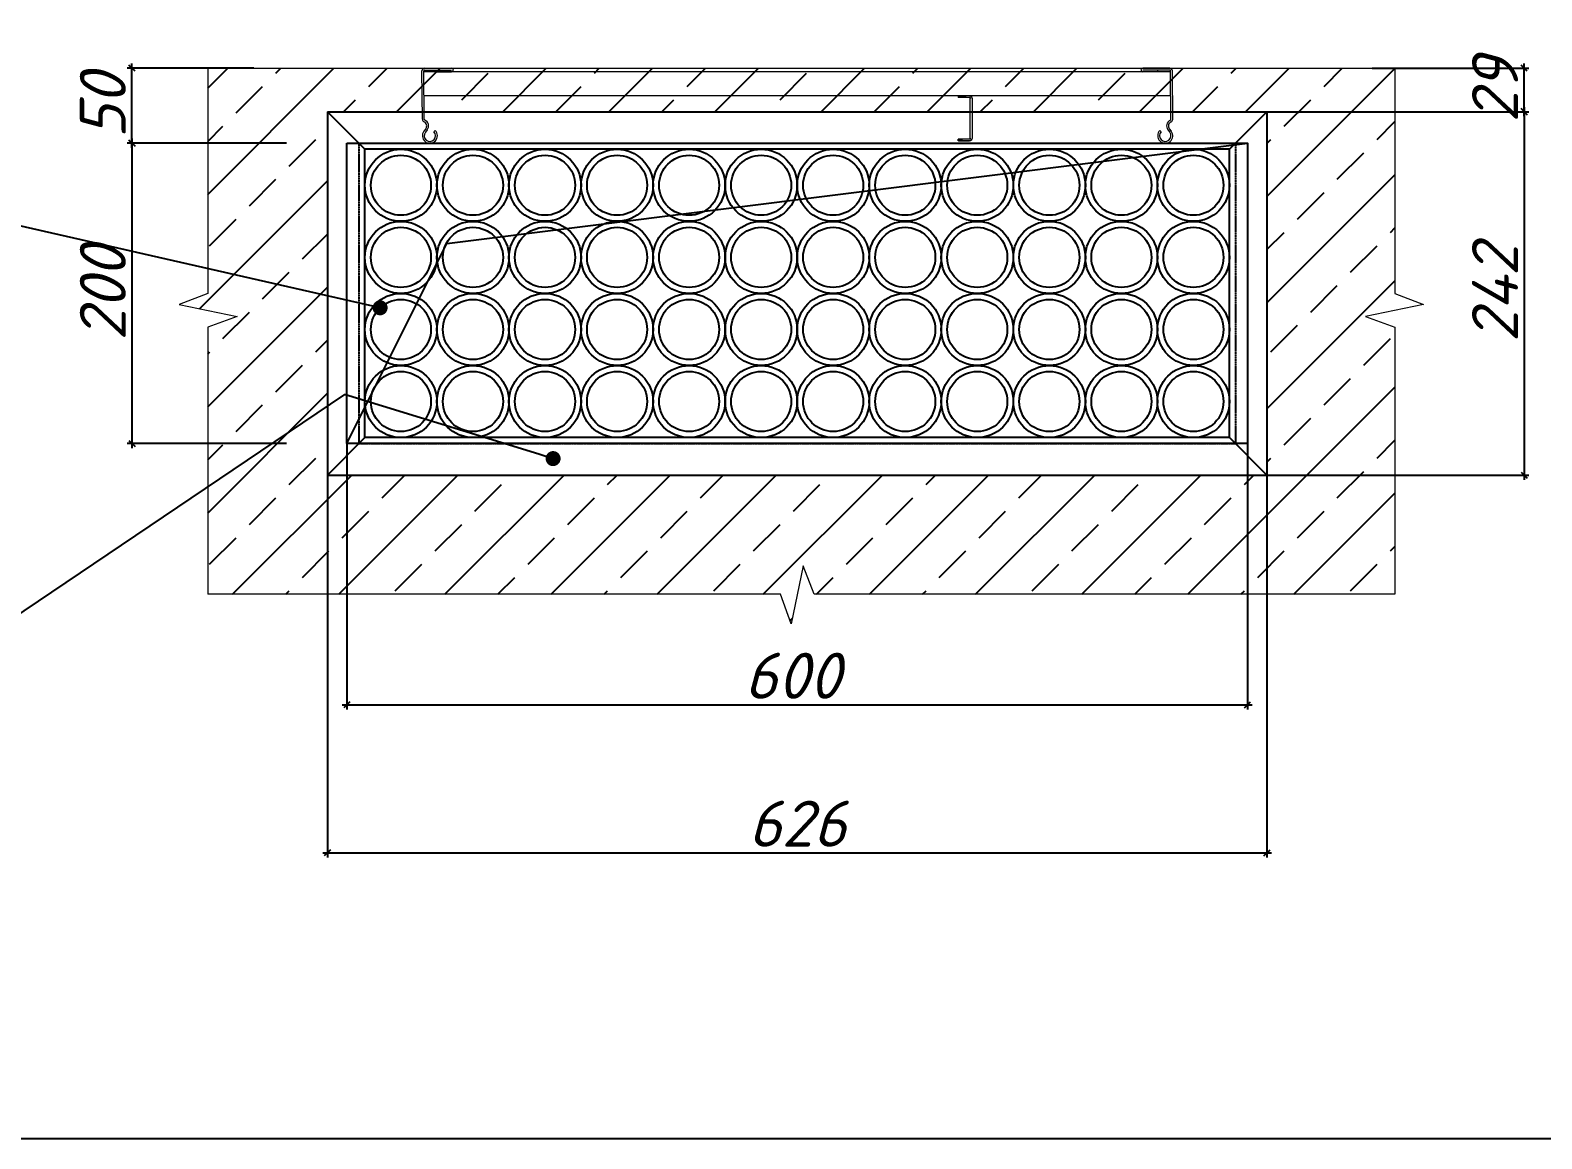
# Model space of a CAD drawing. Header units: millimetres. Extents: x -42533 to 645315, y 3457 to 82611.
# Drawn here: x 174981 to 179909, y 5128 to 8740 of the extents above; entities that cross this region are included whole.
import ezdxf
from ezdxf import colors
from ezdxf.entities.mleader import LeaderData, LeaderLine
from ezdxf.math import Vec2, Vec3

# ---------------------------------------------------------------- set-up
doc = ezdxf.new("R2010")
doc.units = ezdxf.units.MM
doc.linetypes.add('ШТРИХОВАЯ', pattern=[0.75, 0.5, -0.25])
for name, color, linetype in [('PDF _Геометрия', 7, 'Continuous'), ('Обрамление гильз', 5, 'Continuous'), ('ЭОМ_Лотки рабочие', 5, 'Continuous')]:
    doc.layers.add(name, color=color, linetype=linetype)
doc.layers.add('ЭМ_кабеленесущие конструкции', color=7, linetype='Continuous', lineweight=15)
doc.layers.add('ЭОМ_Освещение рабочее', color=7, linetype='Continuous', lineweight=9, true_color=0x312af4)
doc.styles.add('ISOCPEUR', font='isocpeur.ttf', dxfattribs={"width": 0.85, "height": 275})
doc.styles.add('MYSTYLE', font='isocpeur.ttf', dxfattribs={"oblique": 15})
doc.dimstyles.new('1', dxfattribs={"dimtxt": 35, "dimasz": 20, "dimexe": 15, "dimexo": 0.625, "dimgap": 20, "dimtad": 1, "dimdec": 0, "dimtxsty": 'MYSTYLE', "dimblk": 'OBLIQUE', "dimcen": 0, "dimdle": 15, "dimadec": 0, "dimazin": 0, "dimtfac": 1, "dimtdec": 0, "dimtmove": 0, "dimatfit": 3, "dimldrblk": 'OBLIQUE', "dimfxl": 1, "dimarcsym": 0})

# ---------------------------------------------------------------- blocks, each defined once
blk = doc.blocks.new('_Oblique')
at = {"color": 0, "linetype": 'ByBlock', "lineweight": -2}
blk.add_line((-0.5, -0.5), (0.5, 0.5), dxfattribs=at)
blk = doc.blocks.new('*D485')
at = {"color": 0, "lineweight": -2, "transparency": 16777216}
for p, q in [((179851.1, 8459.1), (179851.1, 8631)), ((179355.7, 8616), (179866.1, 8616)), ((179209.2, 8474.1), (179866.1, 8474.1))]:
    blk.add_line(p, q, dxfattribs=at)
at = {"layer": 'Defpoints', "color": 0, "transparency": 16777216}
for p in [(179355.1, 8616), (179851.1, 8616), (179208.6, 8474.1)]:
    blk.add_point(p, dxfattribs=at)
at = {"color": 0, "lineweight": -2, "transparency": 16777216, "xscale": 20, "yscale": 20, "zscale": 20}
for p, rotation in [((179851.1, 8616), 90), ((179851.1, 8474.1), 270)]:
    blk.add_blockref('_Oblique', p, dxfattribs=dict(at, rotation=rotation))
at = {"color": 0, "transparency": 16777216, "insert": (179756.1, 8545.1), "char_height": 150, "attachment_point": 5, "rotation": 90, "style": 'MYSTYLE'}
blk.add_mtext('29', dxfattribs=at)
blk = doc.blocks.new('*D486')
at = {"color": 0, "lineweight": -2, "transparency": 16777216}
for p, q in [((179851.1, 8489.1), (179851.1, 7275.1)), ((179013.5, 8474.1), (179866.1, 8474.1)), ((179013.5, 7290.1), (179866.1, 7290.1))]:
    blk.add_line(p, q, dxfattribs=at)
at = {"layer": 'Defpoints', "color": 0, "transparency": 16777216}
for p in [(179012.9, 8474.1), (179012.9, 7290.1), (179851.1, 7290.1)]:
    blk.add_point(p, dxfattribs=at)
at = {"color": 0, "lineweight": -2, "transparency": 16777216, "xscale": 20, "yscale": 20, "zscale": 20}
for p, rotation in [((179851.1, 8474.1), 90), ((179851.1, 7290.1), 270)]:
    blk.add_blockref('_Oblique', p, dxfattribs=dict(at, rotation=rotation))
at = {"color": 0, "transparency": 16777216, "insert": (179756.1, 7882.1), "char_height": 150, "attachment_point": 5, "rotation": 90, "style": 'MYSTYLE'}
blk.add_mtext('242', dxfattribs=at)
blk = doc.blocks.new('*D487')
at = {"color": 0, "lineweight": -2, "transparency": 16777216}
for p, q in [((176013.7, 7392.2), (176013.7, 6526.5)), ((178949.3, 7392.2), (178949.3, 6526.5)), ((175998.7, 6541.5), (178964.3, 6541.5))]:
    blk.add_line(p, q, dxfattribs=at)
at = {"layer": 'Defpoints', "color": 0, "transparency": 16777216}
for p in [(176013.7, 7392.8), (178949.3, 7392.8), (178949.3, 6541.5)]:
    blk.add_point(p, dxfattribs=at)
at = {"color": 0, "lineweight": -2, "transparency": 16777216, "xscale": 20, "yscale": 20, "zscale": 20, "rotation": 180}
blk.add_blockref('_Oblique', (176013.7, 6541.5), dxfattribs=at)
at = {"color": 0, "lineweight": -2, "transparency": 16777216, "xscale": 20, "yscale": 20, "zscale": 20}
blk.add_blockref('_Oblique', (178949.3, 6541.5), dxfattribs=at)
at = {"color": 0, "transparency": 16777216, "insert": (177465.6, 6636.5), "char_height": 150, "attachment_point": 5, "style": 'MYSTYLE'}
blk.add_mtext('600', dxfattribs=at)
blk = doc.blocks.new('*D488')
at = {"color": 0, "lineweight": -2, "transparency": 16777216}
for p, q in [((175950.1, 7289.5), (175950.1, 6044.5)), ((179012.9, 7289.5), (179012.9, 6044.5)), ((175935.1, 6059.5), (179027.9, 6059.5))]:
    blk.add_line(p, q, dxfattribs=at)
at = {"layer": 'Defpoints', "color": 0, "transparency": 16777216}
for p in [(175950.1, 7290.1), (179012.9, 7290.1), (179012.9, 6059.5)]:
    blk.add_point(p, dxfattribs=at)
at = {"color": 0, "lineweight": -2, "transparency": 16777216, "xscale": 20, "yscale": 20, "zscale": 20, "rotation": 180}
blk.add_blockref('_Oblique', (175950.1, 6059.5), dxfattribs=at)
at = {"color": 0, "lineweight": -2, "transparency": 16777216, "xscale": 20, "yscale": 20, "zscale": 20}
blk.add_blockref('_Oblique', (179012.9, 6059.5), dxfattribs=at)
at = {"color": 0, "transparency": 16777216, "insert": (177481.5, 6154.5), "char_height": 150, "attachment_point": 5, "style": 'MYSTYLE'}
blk.add_mtext('626', dxfattribs=at)
blk = doc.blocks.new('_Dot')
at = {"color": 0, "linetype": 'ByBlock', "lineweight": -2}
blk.add_line((-0.5, 0), (-1, 0), dxfattribs=at)
at = {"color": 0, "linetype": 'ByBlock', "const_width": 0.5}
blk.add_lwpolyline([(-0.25, 0, 1), (0.25, 0, 1)], format="xyb", close=True, dxfattribs=at)
blk = doc.blocks.new('*D489')
at = {"color": 0, "lineweight": -2, "transparency": 16777216}
for p, q in [((175313, 8356.4), (175313, 8631)), ((175710.2, 8616), (175298, 8616)), ((175646.6, 8371.4), (175298, 8371.4))]:
    blk.add_line(p, q, dxfattribs=at)
at = {"layer": 'Defpoints', "color": 0, "transparency": 16777216}
for p in [(175313, 8616), (175710.8, 8616), (175647.2, 8371.4)]:
    blk.add_point(p, dxfattribs=at)
at = {"color": 0, "lineweight": -2, "transparency": 16777216, "xscale": 20, "yscale": 20, "zscale": 20}
for p, rotation in [((175313, 8616), 90), ((175313, 8371.4), 270)]:
    blk.add_blockref('_Oblique', p, dxfattribs=dict(at, rotation=rotation))
at = {"color": 0, "transparency": 16777216, "insert": (175218, 8493.7), "char_height": 150, "attachment_point": 5, "rotation": 90, "style": 'MYSTYLE'}
blk.add_mtext('50', dxfattribs=at)
blk = doc.blocks.new('*D490')
at = {"color": 0, "lineweight": -2, "transparency": 16777216}
for p, q in [((175313, 8386.4), (175313, 7377.8)), ((175817.3, 8371.4), (175298, 8371.4)), ((175817.3, 7392.8), (175298, 7392.8))]:
    blk.add_line(p, q, dxfattribs=at)
at = {"layer": 'Defpoints', "color": 0, "transparency": 16777216}
for p in [(175818, 8371.4), (175313, 7392.8), (175818, 7392.8)]:
    blk.add_point(p, dxfattribs=at)
at = {"color": 0, "lineweight": -2, "transparency": 16777216, "xscale": 20, "yscale": 20, "zscale": 20}
for p, rotation in [((175313, 8371.4), 90), ((175313, 7392.8), 270)]:
    blk.add_blockref('_Oblique', p, dxfattribs=dict(at, rotation=rotation))
at = {"color": 0, "transparency": 16777216, "insert": (175218, 7882.1), "char_height": 150, "attachment_point": 5, "rotation": 90, "style": 'MYSTYLE'}
blk.add_mtext('200', dxfattribs=at)
blk = doc.blocks.new('*U404')
at = {"color": 0, "linetype": 'ByBlock', "lineweight": -2}
for p, q in [((-247, 38.7), (-248.2, 40.3)), ((-250.2, 31.7), (-250, -0.6)), ((-247.9, 37.9), (-249.2, 39.6)), ((-249, 31.7), (-248.8, -0.6)), ((-241.7, 39.1), (-242.5, 39.9)), ((241.2, 39), (242, 39.9)), ((246.5, 38.6), (247.7, 40.2)), ((247.4, 37.9), (248.7, 39.5)), ((248.5, 31.6), (248.8, -0.6)), ((249.7, 31.6), (250, -0.6)), ((-248.8, 16), (248.8, 15.9)), ((-248.8, 0), (248.8, 0)), ((-240, 0), (-230.2, 0)), ((-240, -1.2), (-240, 0)), ((-248.2, -1.2), (-230.2, -1.2)), ((-248.2, -2.4), (-230.2, -2.4)), ((240, 0), (230.2, 0)), ((248.2, -1.2), (230.2, -1.2)), ((248.2, -2.4), (230.2, -2.4)), ((240, -1.2), (240, 0))]:
    blk.add_line(p, q, dxfattribs=at)
for centre, radius, start, end in [((-245.2, 42.6), 5, 314.998, 217.7354), ((-245.2, 42.6), 3.8, 314.998, 217.7354), ((244.7, 42.6), 5, 322.2607, 224.998), ((244.7, 42.6), 3.8, 322.2607, 224.998), ((-248.4, 31.7), 1.8, 112.9266, 179.998), ((-250.3, 36.1), 3, 292.9266, 37.7354), ((-248.4, 31.7), 0.6, 112.9266, 179.998), ((-250.3, 36.1), 4.2, 292.9266, 37.7354), ((249.8, 36), 4.2, 142.2607, 247.0694), ((249.8, 36), 3, 142.2607, 247.0694), ((247.9, 31.6), 0.6, 359.998, 67.0694), ((247.9, 31.6), 1.8, 359.998, 67.0694), ((-230.2, -1.2), 1.2, 269.998, 89.998), ((-248.2, -0.6), 1.8, 179.998, 269.998), ((-248.2, -0.6), 0.6, 179.998, 269.998), ((230.2, -1.2), 1.2, 89.998, 269.998), ((248.2, -0.6), 0.6, 269.998, 359.998), ((248.2, -0.6), 1.8, 268.998, 358.998)]:
    blk.add_arc(centre, radius, start, end, dxfattribs=at)
blk = doc.blocks.new('ПЕРЕГОРОДКА')
for points in [[(-9.3, 28.2), (-9.3, 1.8)], [(-8.1, 1.8), (-8.1, 28.2)], [(-7.5, 30), (0, 30), (0, 28.8)], [(-7.5, 28.8), (0, 28.8)], [(-7.5, 1.2), (0, 1.2)], [(-7.5, 0), (0, 0), (0, 1.2)]]:
    blk.add_lwpolyline(points)
for centre, radius, start, end in [((-7.5, 28.2), 1.8, 90, 180), ((-7.5, 28.2), 0.6, 90, 180), ((-7.5, 1.8), 1.8, 180, 270), ((-7.5, 1.8), 0.6, 180, 270)]:
    blk.add_arc(centre, radius, start, end)

msp = doc.modelspace()

# ---------------------------------------------------------------- hatches: boundary and pattern name
h = msp.add_hatch()
h.set_pattern_fill('ANSI33', color=256, scale=978.539236)
h.set_pattern_definition([(45, (78782.06, -442842.57), (-172.98293, 172.98293), []), (45, (78955.04, -442842.57), (-172.98293, 172.98293), [122.3174, -61.1587])])
h.paths.add_polyline_path([(179430, 7772.1), (179334.2, 7807), (179523.2, 7845.9), (179430, 7882.1), (179430, 8616), (175559.9, 8616), (175559.9, 7882.1), (175466.6, 7845.9), (175655.7, 7807), (175559.9, 7772.1), (175559.9, 6901.7), (177427.1, 6901.7), (177462.1, 6805.9), (177500.9, 6994.9), (177537.2, 6901.7), (179430, 6901.7)])
h.paths.add_polyline_path([(175950.1, 7290.1), (175950.1, 8474.1), (179012.9, 8474.1), (179012.9, 7290.1)], flags=16)
at = {"layer": 'ЭОМ_Освещение рабочее'}
h = msp.add_hatch(dxfattribs=at)
h.set_pattern_fill('ANGLE', color=256, scale=0.48927)
h.set_pattern_definition([(0, (-373803.3196, -282423.542), (0, 3.417548282), [2.48548966, -0.932058622]), (90, (-373803.3196, -282423.542), (-3.417548282, 2e-16), [2.48548966, -0.932058622])])
edge = h.paths.add_edge_path()
edge.add_arc((178042.8, 8517), 8.81, 360, 450)
edge = h.paths.add_edge_path(flags=16)
edge.add_arc((178042.8, 8517), 2.94, 0, 90)
edge = h.paths.add_edge_path(flags=16)
edge.add_line((178042.8, 8519.9), (178006.2, 8519.9))
edge = h.paths.add_edge_path()
edge.add_line((178042.8, 8525.8), (178006.2, 8525.8))
edge.add_line((178006.2, 8525.8), (178006.2, 8519.9))
edge = h.paths.add_edge_path()
edge.add_arc((178042.8, 8387.8), 8.81, 270, 360)
edge = h.paths.add_edge_path(flags=16)
edge.add_arc((178042.8, 8387.8), 2.94, 270, 360)
edge = h.paths.add_edge_path(flags=16)
edge.add_line((178042.8, 8384.9), (178006.2, 8384.9))
edge = h.paths.add_edge_path()
edge.add_line((178042.8, 8379), (178006.2, 8379))
edge.add_line((178006.2, 8379), (178006.2, 8384.9))
edge = h.paths.add_edge_path()
edge.add_line((178051.6, 8517), (178051.6, 8387.8))
edge = h.paths.add_edge_path()
edge.add_line((178045.8, 8387.8), (178045.8, 8517))

# ---------------------------------------------------------------- linework, layer by layer
at = {"color": 240, "true_color": 0xed1f24}
for centre, radius in [((176189.8, 8234.4), 117.4), ((176189.8, 8234.4), 97.9), ((176424.7, 8234.4), 117.4), ((176424.7, 8234.4), 97.9), ((176659.5, 8234.4), 117.4), ((176659.5, 8234.4), 97.9), ((176894.4, 8234.4), 117.4), ((176894.4, 8234.4), 97.9), ((177129.2, 8234.4), 117.4), ((177129.2, 8234.4), 97.9), ((177364.1, 8234.4), 117.4), ((177364.1, 8234.4), 97.9), ((177598.9, 8234.4), 117.4), ((177598.9, 8234.4), 97.9), ((177833.8, 8234.4), 117.4), ((177833.8, 8234.4), 97.9), ((178068.6, 8234.4), 117.4), ((178068.6, 8234.4), 97.9), ((178303.5, 8234.4), 117.4), ((178303.5, 8234.4), 97.9), ((178538.3, 8234.4), 117.4), ((178538.3, 8234.4), 97.9), ((178773.2, 8234.4), 117.4), ((178773.2, 8234.4), 97.9), ((176189.8, 7999.5), 117.4), ((176189.8, 7999.5), 97.9), ((176424.7, 7999.5), 117.4), ((176424.7, 7999.5), 97.9), ((176659.5, 7999.5), 117.4), ((176659.5, 7999.5), 97.9), ((176894.4, 7999.5), 117.4), ((176894.4, 7999.5), 97.9), ((177129.2, 7999.5), 117.4), ((177129.2, 7999.5), 97.9), ((177364.1, 7999.5), 117.4), ((177364.1, 7999.5), 97.9), ((177598.9, 7999.5), 117.4), ((177598.9, 7999.5), 97.9), ((177833.8, 7999.5), 117.4), ((177833.8, 7999.5), 97.9), ((178068.6, 7999.5), 117.4), ((178068.6, 7999.5), 97.9), ((178303.5, 7999.5), 117.4), ((178303.5, 7999.5), 97.9), ((178538.3, 7999.5), 117.4), ((178538.3, 7999.5), 97.9), ((178773.2, 7999.5), 117.4), ((178773.2, 7999.5), 97.9), ((176189.8, 7764.7), 117.4), ((176189.8, 7764.7), 97.9), ((176424.7, 7764.7), 117.4), ((176424.7, 7764.7), 97.9), ((176659.5, 7764.7), 117.4), ((176659.5, 7764.7), 97.9), ((176894.4, 7764.7), 117.4), ((176894.4, 7764.7), 97.9), ((177129.2, 7764.7), 117.4), ((177129.2, 7764.7), 97.9), ((177364.1, 7764.7), 117.4), ((177364.1, 7764.7), 97.9), ((177598.9, 7764.7), 117.4), ((177598.9, 7764.7), 97.9), ((177833.8, 7764.7), 117.4), ((177833.8, 7764.7), 97.9), ((178068.6, 7764.7), 117.4), ((178068.6, 7764.7), 97.9), ((178303.5, 7764.7), 117.4), ((178303.5, 7764.7), 97.9), ((178538.3, 7764.7), 117.4), ((178538.3, 7764.7), 97.9), ((178773.2, 7764.7), 117.4), ((178773.2, 7764.7), 97.9), ((176189.8, 7529.8), 117.4), ((176424.7, 7529.8), 117.4), ((176659.5, 7529.8), 117.4), ((176894.4, 7529.8), 117.4), ((177129.2, 7529.8), 117.4), ((177364.1, 7529.8), 117.4), ((177598.9, 7529.8), 117.4), ((177833.8, 7529.8), 117.4), ((178068.6, 7529.8), 117.4), ((178303.5, 7529.8), 117.4), ((178538.3, 7529.8), 117.4), ((178773.2, 7529.8), 117.4), ((176189.8, 7529.8), 97.9), ((176424.7, 7529.8), 97.9), ((176659.5, 7529.8), 97.9), ((176894.4, 7529.8), 97.9), ((177129.2, 7529.8), 97.9), ((177364.1, 7529.8), 97.9), ((177598.9, 7529.8), 97.9), ((177833.8, 7529.8), 97.9), ((178068.6, 7529.8), 97.9), ((178303.5, 7529.8), 97.9), ((178538.3, 7529.8), 97.9), ((178773.2, 7529.8), 97.9)]:
    msp.add_circle(centre, radius, dxfattribs=at)
at = {"layer": 'Defpoints'}
msp.add_lwpolyline([(176013.7, 8371.4), (178949.3, 8371.4), (178949.3, 7392.8), (176013.7, 7392.8)], close=True, dxfattribs=at)
msp.add_lwpolyline([(176013.7, 7392.8), (176339.9, 8045.2), (178949.3, 8371.4)], dxfattribs=at)
at = {"layer": 'PDF _Геометрия', "lineweight": 13}
msp.add_line((175559.9, 8616), (179430, 8616), dxfattribs=at)
for points in [[(175559.9, 8616), (175559.9, 7882.1), (175466.6, 7845.9), (175655.7, 7807), (175559.9, 7772.1), (175559.9, 6901.7)], [(179430, 8616), (179430, 7882.1), (179523.2, 7845.9), (179334.2, 7807), (179430, 7772.1), (179430, 6901.7)], [(179430, 6901.7), (177537.2, 6901.7), (177500.9, 6994.9), (177462.1, 6805.9), (177427.1, 6901.7), (175559.9, 6901.7)]]:
    msp.add_lwpolyline(points, dxfattribs=at)
at = {"layer": 'Обрамление гильз', "color": 5}
for points in [[(175950.1, 8474.1), (179012.9, 8474.1), (178890.6, 8351.8), (176072.4, 8351.8)], [(175950.1, 8474.1), (175950.1, 7290.1), (176072.4, 7412.4), (176072.4, 8351.8)], [(179012.9, 8474.1), (179012.9, 7290.1), (178890.6, 7412.4), (178890.6, 8351.8)], [(175950.1, 7290.1), (179012.9, 7290.1), (178890.6, 7412.4), (176072.4, 7412.4)]]:
    msp.add_lwpolyline(points, close=True, dxfattribs=at)
at = {"layer": 'Обрамление гильз', "color": 5, "linetype": 'ШТРИХОВАЯ', "ltscale": 0.2}
for points in [[(176052.8, 8371.4), (178910.1, 8371.4)], [(176052.8, 8371.4), (176052.8, 7392.8)], [(178910.1, 8371.4), (178910.1, 7392.8)], [(176052.8, 7392.8), (178910.1, 7392.8)]]:
    msp.add_lwpolyline(points, dxfattribs=at)
at = {"layer": 'ЭОМ_Лотки рабочие', "color": 7}
msp.add_lwpolyline([(169303.5, 19153), (186484.7, 19153), (186484.7, 5127.9), (169303.5, 5127.9)], close=True, dxfattribs=at)

# ---------------------------------------------------------------- block references
at = {"layer": 'ЭОМ_Освещение рабочее', "xscale": 4.892696180111658, "yscale": 4.892696180111658, "zscale": 4.892696180111658, "rotation": 180}
msp.add_blockref('*U404', (177481.5, 8604.1), dxfattribs=at)
at = {"layer": 'ЭОМ_Освещение рабочее', "color": 244, "true_color": 0x991b1e, "xscale": -4.892696180111658, "yscale": 4.892696180111658, "zscale": 4.892696180111658}
msp.add_blockref('ПЕРЕГОРОДКА', (178006.2, 8379), dxfattribs=at)

# ---------------------------------------------------------------- dimensions: what is measured, and where the dimension line sits
for base, p1, p2, text, picture, middle in [((175313, 8616), (175647.2, 8371.4), (175710.8, 8616), '50', '*D489', (175313, 8493.7)), ((179851.1, 8616), (179208.6, 8474.1), (179355.1, 8616), '29', '*D485', (179851.1, 8545.1)), ((175313, 7392.8), (175818, 8371.4), (175818, 7392.8), '200', '*D490', (175313, 7882.1))]:
    dim = msp.add_linear_dim(base=base, p1=p1, p2=p2, angle=90, text=text, dimstyle='1', override={"dimtxt": 150, "dimtmove": 1})
    dim.commit()
    dim.dimension.update_dxf_attribs({"geometry": picture, "text_midpoint": middle, "dimtype": 160})
dim = msp.add_linear_dim(base=(179851.1, 7290.1), p1=(179012.9, 8474.1), p2=(179012.9, 7290.1), angle=90, text='242', dimstyle='1', override={"dimtxt": 150, "dimtmove": 1})
dim.commit()
dim.dimension.update_dxf_attribs({"geometry": '*D486', "text_midpoint": (179756.1, 7882.1)})
dim = msp.add_linear_dim(base=(178949.3, 6541.5), p1=(176013.7, 7392.8), p2=(178949.3, 7392.8), text='600', dimstyle='1', override={"dimtxt": 150, "dimtmove": 1})
dim.commit()
dim.dimension.update_dxf_attribs({"geometry": '*D487', "text_midpoint": (177465.6, 6541.5), "dimtype": 160})
dim = msp.add_linear_dim(base=(179012.9, 6059.5), p1=(175950.1, 7290.1), p2=(179012.9, 7290.1), text='626', dimstyle='1', override={"dimtxt": 150, "dimtmove": 1})
dim.commit()
dim.dimension.update_dxf_attribs({"geometry": '*D488', "text_midpoint": (177481.5, 6154.5)})

# ---------------------------------------------------------------- leaders
at = {"layer": 'ЭМ_кабеленесущие конструкции', "lineweight": 5}
ml = msp.add_multileader_mtext('Standard', dxfattribs=at)
ml.set_content('Труба ВГП Ду=40 48шт.', color=256, style='ISOCPEUR')
ml.set_leader_properties()
ml.set_arrow_properties(name='DOT')
ml.build(insert=Vec2(0, 0))
ml.multileader.update_dxf_attribs({"text_left_attachment_type": 6, "text_right_attachment_type": 6, "dogleg_length": 0.00122, "arrow_head_size": 48.9, "scale": 10})
ctx = ml.context
ctx.base_point, ctx.scale, ctx.char_height, ctx.arrow_head_size, ctx.landing_gap_size, ctx.plane_origin = Vec3(172371.8, 8235.3), 10, 195.708, 48.9, 97.9, Vec3(179656.3, 8774.2)
ctx.left_attachment, ctx.right_attachment, ctx.text_align_type = 6, 6, 2
notes = []
notes.append((ctx, [(1, (1, 1, 0), (174364.2, 8235.3), (-1, 0), 0.0597, [(2, [(176122, 7835.2)], 0, [])])]))
ctx.mtext.insert, ctx.mtext.width, ctx.mtext.defined_height, ctx.mtext.alignment, ctx.mtext.flow_direction = Vec3(174266.3, 8489.7), 1821.596, 386, 3, 5
ml = msp.add_multileader_mtext('Standard', dxfattribs=at)
ml.set_content('Обрамление трубного блока из уголка 25х25х4 ГОСТ 8509-93', color=256, style='ISOCPEUR')
ml.set_leader_properties()
ml.set_arrow_properties(name='DOT')
ml.build(insert=Vec2(0, 0))
ml.multileader.update_dxf_attribs({"text_left_attachment_type": 6, "text_right_attachment_type": 6, "dogleg_length": 0.00122, "arrow_head_size": 48.9, "scale": 10})
ctx = ml.context
ctx.base_point, ctx.scale, ctx.char_height, ctx.arrow_head_size, ctx.landing_gap_size, ctx.plane_origin = Vec3(170084.5, 6512.4), 10, 195.708, 48.9, 97.9, Vec3(173921.2, 7237.6)
ctx.left_attachment, ctx.right_attachment, ctx.text_align_type = 6, 6, 2
notes.append((ctx, [(1, (1, 1, 0), (174462.1, 6512.4), (-1, 0), 97.9, [(2, [(176685.9, 7343.9), (176005.8, 7553.1)], 0, [])])]))
ctx.mtext.insert, ctx.mtext.width, ctx.mtext.defined_height, ctx.mtext.alignment, ctx.mtext.flow_direction = Vec3(174266.3, 6766.8), 4196.374, 525.7, 3, 5
for ctx, leaders in notes:
    for number, flags, end, landing, length, lines in leaders:
        leader = LeaderData()
        leader.index, (leader.has_last_leader_line, leader.has_dogleg_vector, leader.attachment_direction) = number, flags
        leader.last_leader_point, leader.dogleg_vector, leader.dogleg_length = Vec3(end), Vec3(landing), length
        for number, points, colour, breaks in lines:
            line = LeaderLine()
            line.index, line.vertices, line.color, line.breaks = number, Vec3.list(points), colors.encode_raw_color(colour), breaks
            leader.lines.append(line)
        ctx.leaders.append(leader)

doc.saveas('drawing.dxf')
